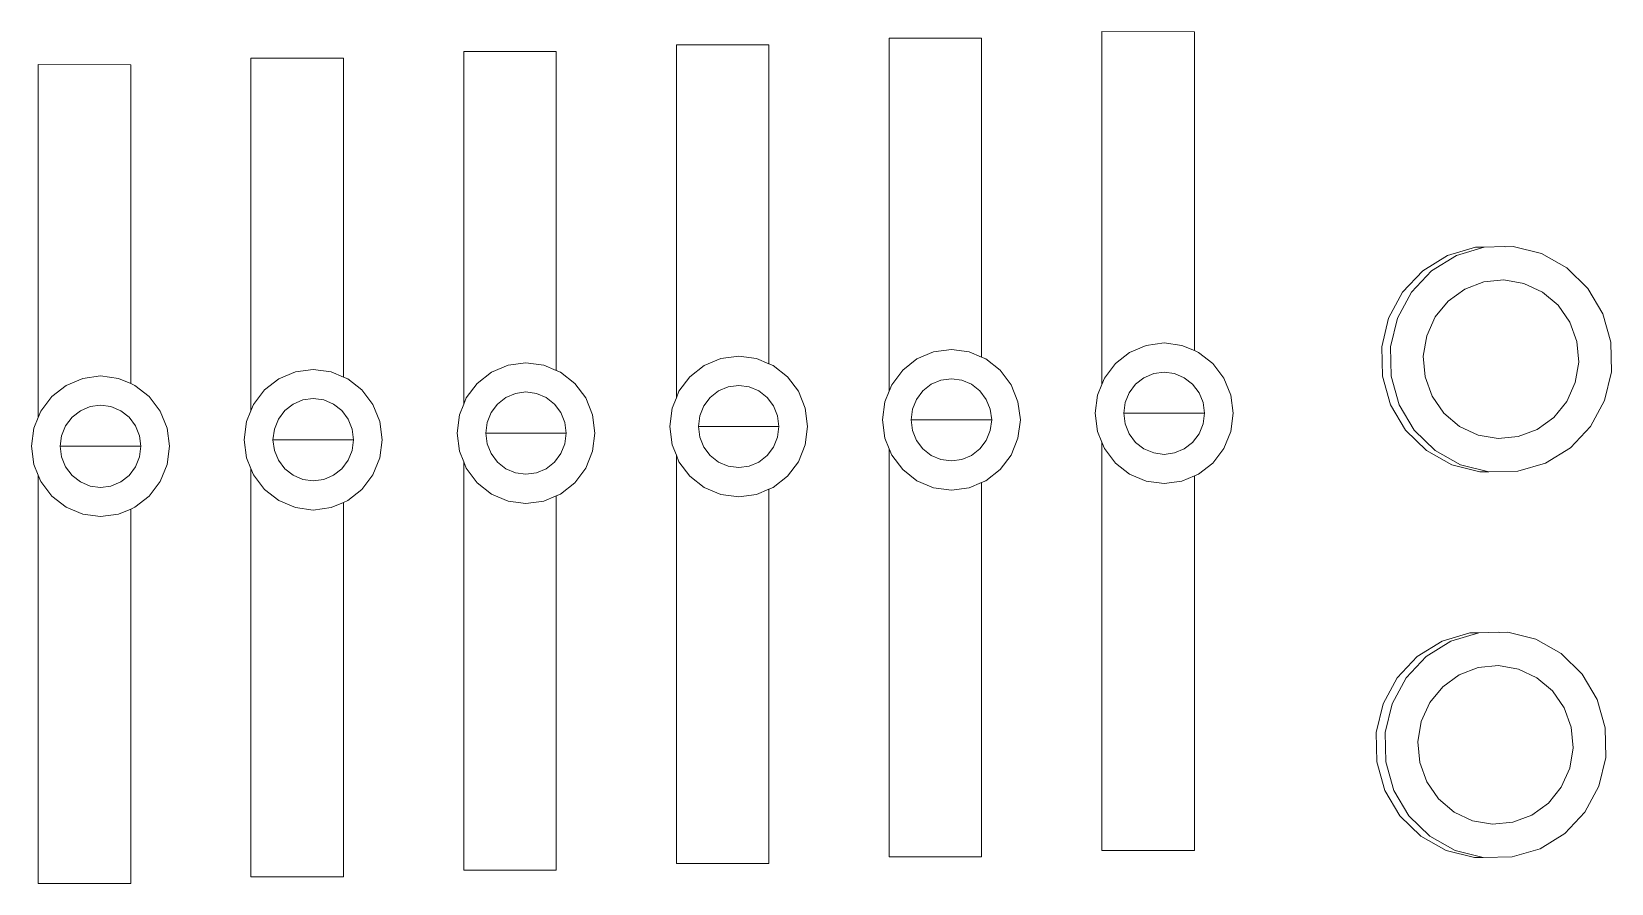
# Model space of a CAD drawing. Header units: millimetres. Extents: x 1448174 to 1599581, y -224422 to -106989.
# Drawn here: x 1467251.7 to 1467376.6, y -127031.2 to -126963.9 of the extents above; entities that cross this region are included whole.
import ezdxf

# ---------------------------------------------------------------- set-up
doc = ezdxf.new("R2010")
doc.units = ezdxf.units.MM
doc.header["$LTSCALE"] = 600
doc.header["$MEASUREMENT"] = 0
doc.layers.add('furniture', color=30, linetype='Continuous', lineweight=9)

msp = doc.modelspace()

# ---------------------------------------------------------------- linework, layer by layer
at = {"layer": 'furniture'}
for p, q in [((1467336.3018, -126991.7579), (1467336.3018, -126963.8803)), ((1467336.3018, -126963.8803), (1467343.6164, -126963.8858)), ((1467343.6164, -126989.0815), (1467343.6164, -126963.8858)), ((1467285.8497, -126965.4459), (1467293.1644, -126965.4514)), ((1467285.8497, -126993.3235), (1467285.8497, -126965.4459)), ((1467293.1644, -126990.6471), (1467293.1644, -126965.4514)), ((1467302.6671, -126992.8017), (1467302.6671, -126964.924)), ((1467302.6671, -126964.924), (1467309.9817, -126964.9295)), ((1467309.9817, -126990.1252), (1467309.9817, -126964.9295)), ((1467319.4844, -126964.4021), (1467326.7991, -126964.4077)), ((1467319.4844, -126992.2798), (1467319.4844, -126964.4021)), ((1467326.7991, -126989.6034), (1467326.7991, -126964.4077)), ((1467252.2151, -126994.3673), (1467252.2151, -126966.4896)), ((1467252.2151, -126966.4896), (1467259.5297, -126966.4952)), ((1467259.5297, -126991.6908), (1467259.5297, -126966.4952)), ((1467269.0324, -126965.9678), (1467276.347, -126965.9733)), ((1467269.0324, -126993.8454), (1467269.0324, -126965.9678)), ((1467276.347, -126991.169), (1467276.347, -126965.9733)), ((1467363.629, -126981.5632), (1467361.668, -126982.7736)), ((1467364.3315, -126981.5632), (1467362.3704, -126982.7736)), ((1467365.8304, -126980.9118), (1467363.629, -126981.5632)), ((1467366.5329, -126980.9118), (1467364.3315, -126981.5632)), ((1467366.5329, -126980.9118), (1467365.8304, -126980.9118)), ((1467368.1222, -126980.8635), (1467366.5329, -126980.9118)), ((1467368.1765, -126980.8772), (1467368.1222, -126980.8635)), ((1467368.8246, -126980.8635), (1467368.1765, -126980.8772)), ((1467371.0505, -126981.4219), (1467368.8246, -126980.8635)), ((1467373.0589, -126982.5487), (1467371.0505, -126981.4219)), ((1467360.0809, -126984.4603), (1467361.668, -126982.7736)), ((1467362.3704, -126982.7736), (1467360.7833, -126984.4603)), ((1467374.7128, -126984.1671), (1467373.0589, -126982.5487)), ((1467364.9908, -126984.2195), (1467363.6814, -126985.1653)), ((1467366.4956, -126983.6515), (1467364.9908, -126984.2195)), ((1467368.0933, -126983.5001), (1467366.4956, -126983.6515)), ((1467369.675, -126983.7756), (1467368.0933, -126983.5001)), ((1467371.1328, -126984.4591), (1467369.675, -126983.7756)), ((1467375.8996, -126986.167), (1467374.7128, -126984.1671)), ((1467358.976, -126986.5084), (1467360.0809, -126984.4603)), ((1467360.7833, -126984.4603), (1467359.6784, -126986.5084)), ((1467363.6814, -126985.1653), (1467362.6567, -126986.4244)), ((1467372.3676, -126985.5041), (1467371.1328, -126984.4591)), ((1467373.295, -126986.8395), (1467372.3676, -126985.5041)), ((1467358.4285, -126988.7784), (1467358.976, -126986.5084)), ((1467359.6784, -126986.5084), (1467359.131, -126988.7784)), ((1467362.6567, -126986.4244), (1467361.9864, -126987.9111)), ((1467376.5384, -126988.412), (1467375.8996, -126986.167)), ((1467361.9864, -126987.9111), (1467361.7163, -126989.5241)), ((1467373.8519, -126988.3741), (1467373.295, -126986.8395)), ((1467322.9972, -126989.1891), (1467321.6828, -126989.7443)), ((1467324.4078, -126988.9997), (1467322.9972, -126989.1891)), ((1467325.8183, -126989.1891), (1467324.4078, -126988.9997)), ((1467326.7991, -126989.6034), (1467325.8183, -126989.1891)), ((1467338.5002, -126989.2224), (1467337.3714, -126990.1057)), ((1467339.8146, -126988.6672), (1467338.5002, -126989.2224)), ((1467341.2251, -126988.4778), (1467339.8146, -126988.6672)), ((1467342.6356, -126988.6672), (1467341.2251, -126988.4778)), ((1467343.6164, -126989.0815), (1467342.6356, -126988.6672)), ((1467343.95, -126989.2224), (1467343.6164, -126989.0815)), ((1467345.0788, -126990.1057), (1467343.95, -126989.2224)), ((1467358.4758, -126991.1155), (1467358.4285, -126988.7784)), ((1467359.131, -126988.7784), (1467359.1783, -126991.1155)), ((1467374.0004, -126990.0034), (1467373.8519, -126988.3741)), ((1467376.5857, -126990.7492), (1467376.5384, -126988.412)), ((1467289.3625, -126990.2328), (1467288.0481, -126990.788)), ((1467290.7731, -126990.0434), (1467289.3625, -126990.2328)), ((1467292.1836, -126990.2328), (1467290.7731, -126990.0434)), ((1467293.1644, -126990.6471), (1467292.1836, -126990.2328)), ((1467304.8655, -126990.2662), (1467303.7368, -126991.1494)), ((1467306.1799, -126989.7109), (1467304.8655, -126990.2662)), ((1467307.5904, -126989.5216), (1467306.1799, -126989.7109)), ((1467309.0009, -126989.7109), (1467307.5904, -126989.5216)), ((1467309.9817, -126990.1252), (1467309.0009, -126989.7109)), ((1467310.3154, -126990.2662), (1467309.9817, -126990.1252)), ((1467311.4441, -126991.1494), (1467310.3154, -126990.2662)), ((1467321.6828, -126989.7443), (1467320.5541, -126990.6275)), ((1467327.1327, -126989.7443), (1467326.7991, -126989.6034)), ((1467328.2614, -126990.6275), (1467327.1327, -126989.7443)), ((1467337.3714, -126990.1057), (1467336.5054, -126991.2567)), ((1467345.9448, -126991.2567), (1467345.0788, -126990.1057)), ((1467361.7163, -126989.5241), (1467361.8648, -126991.1534)), ((1467373.7302, -126991.6164), (1467374.0004, -126990.0034)), ((1467255.7278, -126991.2766), (1467254.4134, -126991.8318)), ((1467257.1384, -126991.0872), (1467255.7278, -126991.2766)), ((1467258.5489, -126991.2766), (1467257.1384, -126991.0872)), ((1467259.5297, -126991.6908), (1467258.5489, -126991.2766)), ((1467259.8633, -126991.8318), (1467259.5297, -126991.6908)), ((1467271.2308, -126991.3099), (1467270.1021, -126992.1931)), ((1467272.5452, -126990.7547), (1467271.2308, -126991.3099)), ((1467273.9557, -126990.5653), (1467272.5452, -126990.7547)), ((1467275.3663, -126990.7547), (1467273.9557, -126990.5653)), ((1467276.347, -126991.169), (1467275.3663, -126990.7547)), ((1467276.6807, -126991.3099), (1467276.347, -126991.169)), ((1467277.8094, -126992.1931), (1467276.6807, -126991.3099)), ((1467286.9194, -126991.6713), (1467286.0533, -126992.8223)), ((1467288.0481, -126990.788), (1467286.9194, -126991.6713)), ((1467293.498, -126990.788), (1467293.1644, -126990.6471)), ((1467294.6267, -126991.6713), (1467293.498, -126990.788)), ((1467295.4928, -126992.8223), (1467294.6267, -126991.6713)), ((1467303.7368, -126991.1494), (1467302.8707, -126992.3005)), ((1467312.3101, -126992.3005), (1467311.4441, -126991.1494)), ((1467320.5541, -126990.6275), (1467319.688, -126991.7786)), ((1467322.8153, -126991.7446), (1467322.1556, -126992.2608)), ((1467323.5834, -126991.4201), (1467322.8153, -126991.7446)), ((1467324.4078, -126991.3094), (1467323.5834, -126991.4201)), ((1467325.2321, -126991.4201), (1467324.4078, -126991.3094)), ((1467326.0002, -126991.7446), (1467325.2321, -126991.4201)), ((1467326.6599, -126992.2608), (1467326.0002, -126991.7446)), ((1467329.1275, -126991.7786), (1467328.2614, -126990.6275)), ((1467336.3018, -126991.7579), (1467335.9609, -126992.5972)), ((1467336.5054, -126991.2567), (1467336.3018, -126991.7579)), ((1467338.973, -126991.7389), (1467338.4668, -126992.4116)), ((1467339.6326, -126991.2227), (1467338.973, -126991.7389)), ((1467340.4008, -126990.8982), (1467339.6326, -126991.2227)), ((1467341.2251, -126990.7876), (1467340.4008, -126990.8982)), ((1467342.0494, -126990.8982), (1467341.2251, -126990.7876)), ((1467342.8176, -126991.2227), (1467342.0494, -126990.8982)), ((1467343.4772, -126991.7389), (1467342.8176, -126991.2227)), ((1467343.9834, -126992.4116), (1467343.4772, -126991.7389)), ((1467346.4893, -126992.5972), (1467345.9448, -126991.2567)), ((1467359.1146, -126993.3605), (1467358.4758, -126991.1155)), ((1467359.1783, -126991.1155), (1467359.8171, -126993.3605)), ((1467361.8648, -126991.1534), (1467362.4217, -126992.6881)), ((1467373.06, -126993.1031), (1467373.7302, -126991.6164)), ((1467376.0383, -126993.0191), (1467376.5857, -126990.7492)), ((1467253.2847, -126992.715), (1467252.4186, -126993.8661)), ((1467254.4134, -126991.8318), (1467253.2847, -126992.715)), ((1467260.992, -126992.715), (1467259.8633, -126991.8318)), ((1467261.8581, -126993.8661), (1467260.992, -126992.715)), ((1467270.1021, -126992.1931), (1467269.236, -126993.3442)), ((1467273.1314, -126992.9857), (1467272.3632, -126993.3102)), ((1467273.9557, -126992.8751), (1467273.1314, -126992.9857)), ((1467274.78, -126992.9857), (1467273.9557, -126992.8751)), ((1467275.5482, -126993.3102), (1467274.78, -126992.9857)), ((1467278.6755, -126993.3442), (1467277.8094, -126992.1931)), ((1467286.0533, -126992.8223), (1467285.8497, -126993.3235)), ((1467289.1806, -126992.7883), (1467288.5209, -126993.3045)), ((1467289.9487, -126992.4639), (1467289.1806, -126992.7883)), ((1467290.7731, -126992.3532), (1467289.9487, -126992.4639)), ((1467291.5974, -126992.4639), (1467290.7731, -126992.3532)), ((1467292.3656, -126992.7883), (1467291.5974, -126992.4639)), ((1467293.0252, -126993.3045), (1467292.3656, -126992.7883)), ((1467296.0372, -126994.1628), (1467295.4928, -126992.8223)), ((1467302.6671, -126992.8017), (1467302.3262, -126993.6409)), ((1467302.8707, -126992.3005), (1467302.6671, -126992.8017)), ((1467305.3383, -126992.7826), (1467304.8321, -126993.4553)), ((1467305.9979, -126992.2665), (1467305.3383, -126992.7826)), ((1467306.7661, -126991.942), (1467305.9979, -126992.2665)), ((1467307.5904, -126991.8313), (1467306.7661, -126991.942)), ((1467308.4147, -126991.942), (1467307.5904, -126991.8313)), ((1467309.1829, -126992.2665), (1467308.4147, -126991.942)), ((1467309.8425, -126992.7826), (1467309.1829, -126992.2665)), ((1467310.3487, -126993.4553), (1467309.8425, -126992.7826)), ((1467312.8546, -126993.6409), (1467312.3101, -126992.3005)), ((1467319.4844, -126992.2798), (1467319.1436, -126993.119)), ((1467319.688, -126991.7786), (1467319.4844, -126992.2798)), ((1467321.6495, -126992.9335), (1467321.3313, -126993.7168)), ((1467322.1556, -126992.2608), (1467321.6495, -126992.9335)), ((1467327.166, -126992.9335), (1467326.6599, -126992.2608)), ((1467327.4842, -126993.7168), (1467327.166, -126992.9335)), ((1467329.6719, -126993.119), (1467329.1275, -126991.7786)), ((1467335.9609, -126992.5972), (1467335.7752, -126994.0356)), ((1467338.4668, -126992.4116), (1467338.1486, -126993.195)), ((1467344.3016, -126993.195), (1467343.9834, -126992.4116)), ((1467346.675, -126994.0356), (1467346.4893, -126992.5972)), ((1467362.4217, -126992.6881), (1467363.3491, -126994.0234)), ((1467374.9333, -126995.0673), (1467376.0383, -126993.0191)), ((1467252.4186, -126993.8661), (1467252.2151, -126994.3673)), ((1467255.5459, -126993.8321), (1467254.8862, -126994.3483)), ((1467256.314, -126993.5076), (1467255.5459, -126993.8321)), ((1467257.1384, -126993.3969), (1467256.314, -126993.5076)), ((1467257.9627, -126993.5076), (1467257.1384, -126993.3969)), ((1467258.7309, -126993.8321), (1467257.9627, -126993.5076)), ((1467259.3905, -126994.3483), (1467258.7309, -126993.8321)), ((1467262.4026, -126995.2065), (1467261.8581, -126993.8661)), ((1467269.0324, -126993.8454), (1467268.6915, -126994.6846)), ((1467269.236, -126993.3442), (1467269.0324, -126993.8454)), ((1467271.7036, -126993.8264), (1467271.1974, -126994.4991)), ((1467272.3632, -126993.3102), (1467271.7036, -126993.8264)), ((1467276.2078, -126993.8264), (1467275.5482, -126993.3102)), ((1467276.714, -126994.4991), (1467276.2078, -126993.8264)), ((1467279.2199, -126994.6846), (1467278.6755, -126993.3442)), ((1467285.5089, -126994.1628), (1467285.3232, -126995.6012)), ((1467285.8497, -126993.3235), (1467285.5089, -126994.1628)), ((1467288.0148, -126993.9772), (1467287.6966, -126994.7606)), ((1467288.5209, -126993.3045), (1467288.0148, -126993.9772)), ((1467293.5313, -126993.9772), (1467293.0252, -126993.3045)), ((1467293.8495, -126994.7606), (1467293.5313, -126993.9772)), ((1467296.2229, -126995.6012), (1467296.0372, -126994.1628)), ((1467302.3262, -126993.6409), (1467302.1405, -126995.0794)), ((1467304.514, -126994.2387), (1467304.4054, -126995.0794)), ((1467304.8321, -126993.4553), (1467304.514, -126994.2387)), ((1467310.6669, -126994.2387), (1467310.3487, -126993.4553)), ((1467310.7754, -126995.0794), (1467310.6669, -126994.2387)), ((1467313.0403, -126995.0794), (1467312.8546, -126993.6409)), ((1467319.1436, -126993.119), (1467318.9579, -126994.5575)), ((1467321.3313, -126993.7168), (1467321.2228, -126994.5575)), ((1467327.5927, -126994.5575), (1467327.4842, -126993.7168)), ((1467329.8576, -126994.5575), (1467329.6719, -126993.119)), ((1467335.7752, -126994.0356), (1467335.9609, -126995.4741)), ((1467338.1486, -126993.195), (1467338.0401, -126994.0356)), ((1467338.0401, -126994.0356), (1467338.1486, -126994.8763)), ((1467338.0401, -126994.0356), (1467344.4101, -126994.0356)), ((1467344.4101, -126994.0356), (1467344.3016, -126993.195)), ((1467344.3016, -126994.8763), (1467344.4101, -126994.0356)), ((1467346.4893, -126995.4741), (1467346.675, -126994.0356)), ((1467360.3014, -126995.3604), (1467359.1146, -126993.3605)), ((1467359.8171, -126993.3605), (1467361.0039, -126995.3604)), ((1467363.3491, -126994.0234), (1467364.5838, -126995.0684)), ((1467372.0352, -126994.3623), (1467373.06, -126993.1031)), ((1467251.8742, -126995.2065), (1467251.6885, -126996.645)), ((1467252.2151, -126994.3673), (1467251.8742, -126995.2065)), ((1467254.3801, -126995.021), (1467254.0619, -126995.8043)), ((1467254.8862, -126994.3483), (1467254.3801, -126995.021)), ((1467259.8966, -126995.021), (1467259.3905, -126994.3483)), ((1467260.2148, -126995.8043), (1467259.8966, -126995.021)), ((1467262.5883, -126996.645), (1467262.4026, -126995.2065)), ((1467268.6915, -126994.6846), (1467268.5058, -126996.1231)), ((1467270.8793, -126995.2825), (1467270.7707, -126996.1231)), ((1467271.1974, -126994.4991), (1467270.8793, -126995.2825)), ((1467277.0322, -126995.2825), (1467276.714, -126994.4991)), ((1467277.1407, -126996.1231), (1467277.0322, -126995.2825)), ((1467279.4056, -126996.1231), (1467279.2199, -126994.6846)), ((1467287.6966, -126994.7606), (1467287.5881, -126995.6012)), ((1467293.958, -126995.6012), (1467293.8495, -126994.7606)), ((1467302.1405, -126995.0794), (1467302.3262, -126996.5178)), ((1467304.4054, -126995.0794), (1467304.514, -126995.92)), ((1467304.4054, -126995.0794), (1467310.7754, -126995.0794)), ((1467310.6669, -126995.92), (1467310.7754, -126995.0794)), ((1467312.8546, -126996.5178), (1467313.0403, -126995.0794)), ((1467318.9579, -126994.5575), (1467319.1436, -126995.996)), ((1467321.2228, -126994.5575), (1467321.3313, -126995.3982)), ((1467321.2228, -126994.5575), (1467327.5927, -126994.5575)), ((1467321.3313, -126995.3982), (1467321.6495, -126996.1815)), ((1467327.166, -126996.1815), (1467327.4842, -126995.3982)), ((1467327.4842, -126995.3982), (1467327.5927, -126994.5575)), ((1467329.6719, -126995.996), (1467329.8576, -126994.5575)), ((1467335.9609, -126995.4741), (1467336.3018, -126996.3133)), ((1467338.1486, -126994.8763), (1467338.4668, -126995.6596)), ((1467343.9834, -126995.6596), (1467344.3016, -126994.8763)), ((1467345.9448, -126996.8145), (1467346.4893, -126995.4741)), ((1467361.9554, -126996.9789), (1467360.3014, -126995.3604)), ((1467361.0039, -126995.3604), (1467362.6578, -126996.9789)), ((1467364.5838, -126995.0684), (1467366.0417, -126995.752)), ((1467369.221, -126995.876), (1467370.7259, -126995.3081)), ((1467370.7259, -126995.3081), (1467372.0352, -126994.3623)), ((1467373.3463, -126996.754), (1467374.9333, -126995.0673)), ((1467251.6885, -126996.645), (1467251.8742, -126998.0835)), ((1467254.0619, -126995.8043), (1467253.9534, -126996.645)), ((1467253.9534, -126996.645), (1467254.0619, -126997.4856)), ((1467253.9534, -126996.645), (1467260.3233, -126996.645)), ((1467260.3233, -126996.645), (1467260.2148, -126995.8043)), ((1467260.2148, -126997.4856), (1467260.3233, -126996.645)), ((1467262.4026, -126998.0835), (1467262.5883, -126996.645)), ((1467268.5058, -126996.1231), (1467268.6915, -126997.5616)), ((1467270.7707, -126996.1231), (1467270.8793, -126996.9638)), ((1467270.7707, -126996.1231), (1467277.1407, -126996.1231)), ((1467277.0322, -126996.9638), (1467277.1407, -126996.1231)), ((1467279.2199, -126997.5616), (1467279.4056, -126996.1231)), ((1467285.3232, -126995.6012), (1467285.5089, -126997.0397)), ((1467287.5881, -126995.6012), (1467287.6966, -126996.4419)), ((1467287.5881, -126995.6012), (1467293.958, -126995.6012)), ((1467287.6966, -126996.4419), (1467288.0148, -126997.2253)), ((1467293.5313, -126997.2253), (1467293.8495, -126996.4419)), ((1467293.8495, -126996.4419), (1467293.958, -126995.6012)), ((1467296.0372, -126997.0397), (1467296.2229, -126995.6012)), ((1467302.3262, -126996.5178), (1467302.6671, -126997.3571)), ((1467304.514, -126995.92), (1467304.8321, -126996.7034)), ((1467304.8321, -126996.7034), (1467305.3383, -126997.3761)), ((1467309.8425, -126997.3761), (1467310.3487, -126996.7034)), ((1467310.3487, -126996.7034), (1467310.6669, -126995.92)), ((1467312.3101, -126997.8583), (1467312.8546, -126996.5178)), ((1467319.1436, -126995.996), (1467319.4844, -126996.8352)), ((1467321.6495, -126996.1815), (1467322.1556, -126996.8542)), ((1467326.6599, -126996.8542), (1467327.166, -126996.1815)), ((1467329.1275, -126997.3364), (1467329.6719, -126995.996)), ((1467336.3018, -127028.5685), (1467336.3018, -126996.3133)), ((1467336.3018, -126996.3133), (1467336.5054, -126996.8145)), ((1467338.4668, -126995.6596), (1467338.973, -126996.3323)), ((1467338.973, -126996.3323), (1467339.6326, -126996.8485)), ((1467342.8176, -126996.8485), (1467343.4772, -126996.3323)), ((1467343.4772, -126996.3323), (1467343.9834, -126995.6596)), ((1467366.0417, -126995.752), (1467367.6234, -126996.0274)), ((1467367.6234, -126996.0274), (1467369.221, -126995.876)), ((1467371.3852, -126997.9643), (1467373.3463, -126996.754)), ((1467254.0619, -126997.4856), (1467254.3801, -126998.269)), ((1467259.8966, -126998.269), (1467260.2148, -126997.4856)), ((1467268.6915, -126997.5616), (1467269.0324, -126998.4008)), ((1467270.8793, -126996.9638), (1467271.1974, -126997.7471)), ((1467271.1974, -126997.7471), (1467271.7036, -126998.4198)), ((1467276.2078, -126998.4198), (1467276.714, -126997.7471)), ((1467276.714, -126997.7471), (1467277.0322, -126996.9638)), ((1467278.6755, -126998.902), (1467279.2199, -126997.5616)), ((1467285.5089, -126997.0397), (1467285.8497, -126997.8789)), ((1467285.8497, -127030.1341), (1467285.8497, -126997.8789)), ((1467285.8497, -126997.8789), (1467286.0533, -126998.3802)), ((1467288.0148, -126997.2253), (1467288.5209, -126997.898)), ((1467288.5209, -126997.898), (1467289.1806, -126998.4141)), ((1467292.3656, -126998.4141), (1467293.0252, -126997.898)), ((1467293.0252, -126997.898), (1467293.5313, -126997.2253)), ((1467295.4928, -126998.3802), (1467296.0372, -126997.0397)), ((1467302.6671, -127029.6122), (1467302.6671, -126997.3571)), ((1467302.6671, -126997.3571), (1467302.8707, -126997.8583)), ((1467302.8707, -126997.8583), (1467303.7368, -126999.0093)), ((1467305.3383, -126997.3761), (1467305.9979, -126997.8923)), ((1467305.9979, -126997.8923), (1467306.7661, -126998.2167)), ((1467308.4147, -126998.2167), (1467309.1829, -126997.8923)), ((1467309.1829, -126997.8923), (1467309.8425, -126997.3761)), ((1467311.4441, -126999.0093), (1467312.3101, -126997.8583)), ((1467319.4844, -127029.0904), (1467319.4844, -126996.8352)), ((1467319.4844, -126996.8352), (1467319.688, -126997.3364)), ((1467319.688, -126997.3364), (1467320.5541, -126998.4875)), ((1467322.1556, -126996.8542), (1467322.8153, -126997.3704)), ((1467322.8153, -126997.3704), (1467323.5834, -126997.6949)), ((1467323.5834, -126997.6949), (1467324.4078, -126997.8055)), ((1467324.4078, -126997.8055), (1467325.2321, -126997.6949)), ((1467325.2321, -126997.6949), (1467326.0002, -126997.3704)), ((1467326.0002, -126997.3704), (1467326.6599, -126996.8542)), ((1467328.2614, -126998.4875), (1467329.1275, -126997.3364)), ((1467336.5054, -126996.8145), (1467337.3714, -126997.9656)), ((1467337.3714, -126997.9656), (1467338.5002, -126998.8488)), ((1467339.6326, -126996.8485), (1467340.4008, -126997.173)), ((1467340.4008, -126997.173), (1467341.2251, -126997.2837)), ((1467341.2251, -126997.2837), (1467342.0494, -126997.173)), ((1467342.0494, -126997.173), (1467342.8176, -126996.8485)), ((1467343.95, -126998.8488), (1467345.0788, -126997.9656)), ((1467345.0788, -126997.9656), (1467345.9448, -126996.8145)), ((1467363.9637, -126998.1057), (1467361.9554, -126996.9789)), ((1467362.6578, -126996.9789), (1467364.6662, -126998.1057)), ((1467369.1838, -126998.6158), (1467371.3852, -126997.9643)), ((1467251.8742, -126998.0835), (1467252.2151, -126998.9227)), ((1467252.2151, -127031.1778), (1467252.2151, -126998.9227)), ((1467252.2151, -126998.9227), (1467252.4186, -126999.4239)), ((1467254.3801, -126998.269), (1467254.8862, -126998.9417)), ((1467254.8862, -126998.9417), (1467255.5459, -126999.4579)), ((1467258.7309, -126999.4579), (1467259.3905, -126998.9417)), ((1467259.3905, -126998.9417), (1467259.8966, -126998.269)), ((1467261.8581, -126999.4239), (1467262.4026, -126998.0835)), ((1467269.0324, -127030.656), (1467269.0324, -126998.4008)), ((1467269.0324, -126998.4008), (1467269.236, -126998.902)), ((1467269.236, -126998.902), (1467270.1021, -127000.0531)), ((1467271.7036, -126998.4198), (1467272.3632, -126998.936)), ((1467272.3632, -126998.936), (1467273.1314, -126999.2605)), ((1467273.1314, -126999.2605), (1467273.9557, -126999.3712)), ((1467273.9557, -126999.3712), (1467274.78, -126999.2605)), ((1467274.78, -126999.2605), (1467275.5482, -126998.936)), ((1467275.5482, -126998.936), (1467276.2078, -126998.4198)), ((1467277.8094, -127000.0531), (1467278.6755, -126998.902)), ((1467286.0533, -126998.3802), (1467286.9194, -126999.5312)), ((1467289.1806, -126998.4141), (1467289.9487, -126998.7386)), ((1467289.9487, -126998.7386), (1467290.7731, -126998.8493)), ((1467290.7731, -126998.8493), (1467291.5974, -126998.7386)), ((1467291.5974, -126998.7386), (1467292.3656, -126998.4141)), ((1467294.6267, -126999.5312), (1467295.4928, -126998.3802)), ((1467303.7368, -126999.0093), (1467304.8655, -126999.8926)), ((1467306.7661, -126998.2167), (1467307.5904, -126998.3274)), ((1467307.5904, -126998.3274), (1467308.4147, -126998.2167)), ((1467310.3154, -126999.8926), (1467311.4441, -126999.0093)), ((1467320.5541, -126998.4875), (1467321.6828, -126999.3707)), ((1467327.1327, -126999.3707), (1467328.2614, -126998.4875)), ((1467338.5002, -126998.8488), (1467339.8146, -126999.4041)), ((1467342.6356, -126999.4041), (1467343.6164, -126998.9898)), ((1467343.6164, -126998.9898), (1467343.95, -126998.8488)), ((1467343.6164, -127028.5685), (1467343.6164, -126998.9898)), ((1467366.1896, -126998.664), (1467363.9637, -126998.1057)), ((1467364.6662, -126998.1057), (1467366.8921, -126998.664)), ((1467366.1896, -126998.664), (1467366.8921, -126998.664)), ((1467366.8921, -126998.664), (1467369.1838, -126998.6158)), ((1467252.4186, -126999.4239), (1467253.2847, -127000.575)), ((1467255.5459, -126999.4579), (1467256.314, -126999.7824)), ((1467256.314, -126999.7824), (1467257.1384, -126999.893)), ((1467257.1384, -126999.893), (1467257.9627, -126999.7824)), ((1467257.9627, -126999.7824), (1467258.7309, -126999.4579)), ((1467260.992, -127000.575), (1467261.8581, -126999.4239)), ((1467270.1021, -127000.0531), (1467271.2308, -127000.9363)), ((1467276.6807, -127000.9363), (1467277.8094, -127000.0531)), ((1467286.9194, -126999.5312), (1467288.0481, -127000.4145)), ((1467288.0481, -127000.4145), (1467289.3625, -127000.9697)), ((1467293.1644, -127000.5554), (1467293.498, -127000.4145)), ((1467293.498, -127000.4145), (1467294.6267, -126999.5312)), ((1467304.8655, -126999.8926), (1467306.1799, -127000.4478)), ((1467306.1799, -127000.4478), (1467307.5904, -127000.6372)), ((1467307.5904, -127000.6372), (1467309.0009, -127000.4478)), ((1467309.0009, -127000.4478), (1467309.9817, -127000.0335)), ((1467309.9817, -127000.0335), (1467310.3154, -126999.8926)), ((1467309.9817, -127029.6122), (1467309.9817, -127000.0335)), ((1467321.6828, -126999.3707), (1467322.9972, -126999.9259)), ((1467322.9972, -126999.9259), (1467324.4078, -127000.1153)), ((1467324.4078, -127000.1153), (1467325.8183, -126999.9259)), ((1467325.8183, -126999.9259), (1467326.7991, -126999.5116)), ((1467326.7991, -126999.5116), (1467327.1327, -126999.3707)), ((1467326.7991, -127029.0904), (1467326.7991, -126999.5116)), ((1467339.8146, -126999.4041), (1467341.2251, -126999.5934)), ((1467341.2251, -126999.5934), (1467342.6356, -126999.4041)), ((1467253.2847, -127000.575), (1467254.4134, -127001.4582)), ((1467254.4134, -127001.4582), (1467255.7278, -127002.0134)), ((1467258.5489, -127002.0134), (1467259.5297, -127001.5991)), ((1467259.5297, -127001.5991), (1467259.8633, -127001.4582)), ((1467259.5297, -127031.1778), (1467259.5297, -127001.5991)), ((1467259.8633, -127001.4582), (1467260.992, -127000.575)), ((1467271.2308, -127000.9363), (1467272.5452, -127001.4916)), ((1467272.5452, -127001.4916), (1467273.9557, -127001.6809)), ((1467273.9557, -127001.6809), (1467275.3663, -127001.4916)), ((1467275.3663, -127001.4916), (1467276.347, -127001.0773)), ((1467276.347, -127001.0773), (1467276.6807, -127000.9363)), ((1467276.347, -127030.656), (1467276.347, -127001.0773)), ((1467289.3625, -127000.9697), (1467290.7731, -127001.1591)), ((1467290.7731, -127001.1591), (1467292.1836, -127000.9697)), ((1467292.1836, -127000.9697), (1467293.1644, -127000.5554)), ((1467293.1644, -127030.1341), (1467293.1644, -127000.5554)), ((1467255.7278, -127002.0134), (1467257.1384, -127002.2028)), ((1467257.1384, -127002.2028), (1467258.5489, -127002.0134)), ((1467365.3953, -127011.3828), (1467363.1939, -127012.0343)), ((1467366.0977, -127011.3828), (1467363.8963, -127012.0343)), ((1467366.0977, -127011.3828), (1467365.3953, -127011.3828)), ((1467367.687, -127011.3346), (1467366.0977, -127011.3828)), ((1467367.7414, -127011.3482), (1467367.687, -127011.3346)), ((1467368.3895, -127011.3346), (1467367.7414, -127011.3482)), ((1467370.6154, -127011.8929), (1467368.3895, -127011.3346)), ((1467363.1939, -127012.0343), (1467361.2328, -127013.2446)), ((1467363.8963, -127012.0343), (1467361.9353, -127013.2446)), ((1467372.6237, -127013.0197), (1467370.6154, -127011.8929)), ((1467359.6458, -127014.9313), (1467361.2328, -127013.2446)), ((1467361.9353, -127013.2446), (1467360.3482, -127014.9313)), ((1467366.0605, -127014.1225), (1467364.5557, -127014.6905)), ((1467367.6582, -127013.9711), (1467366.0605, -127014.1225)), ((1467369.2399, -127014.2466), (1467367.6582, -127013.9711)), ((1467370.6977, -127014.9301), (1467369.2399, -127014.2466)), ((1467374.2777, -127014.6382), (1467372.6237, -127013.0197)), ((1467358.5408, -127016.9794), (1467359.6458, -127014.9313)), ((1467360.3482, -127014.9313), (1467359.2433, -127016.9794)), ((1467364.5557, -127014.6905), (1467363.2463, -127015.6363)), ((1467371.9324, -127015.9752), (1467370.6977, -127014.9301)), ((1467375.4645, -127016.6381), (1467374.2777, -127014.6382)), ((1467363.2463, -127015.6363), (1467362.2216, -127016.8954)), ((1467372.8598, -127017.3105), (1467371.9324, -127015.9752)), ((1467376.1033, -127018.8831), (1467375.4645, -127016.6381)), ((1467357.9934, -127019.2494), (1467358.5408, -127016.9794)), ((1467359.2433, -127016.9794), (1467358.6958, -127019.2494)), ((1467362.2216, -127016.8954), (1467361.5513, -127018.3822)), ((1467373.4167, -127018.8451), (1467372.8598, -127017.3105)), ((1467361.5513, -127018.3822), (1467361.2812, -127019.9951)), ((1467373.5652, -127020.4744), (1467373.4167, -127018.8451)), ((1467376.1506, -127021.2202), (1467376.1033, -127018.8831)), ((1467358.0407, -127021.5865), (1467357.9934, -127019.2494)), ((1467358.6958, -127019.2494), (1467358.7431, -127021.5865)), ((1467361.2812, -127019.9951), (1467361.4297, -127021.6245)), ((1467373.2951, -127022.0874), (1467373.5652, -127020.4744)), ((1467358.6795, -127023.8315), (1467358.0407, -127021.5865)), ((1467358.7431, -127021.5865), (1467359.3819, -127023.8315)), ((1467361.4297, -127021.6245), (1467361.9866, -127023.1591)), ((1467375.6031, -127023.4902), (1467376.1506, -127021.2202)), ((1467372.6249, -127023.5741), (1467373.2951, -127022.0874)), ((1467359.8663, -127025.8314), (1467358.6795, -127023.8315)), ((1467359.3819, -127023.8315), (1467360.5688, -127025.8314)), ((1467361.9866, -127023.1591), (1467362.914, -127024.4944)), ((1467371.6001, -127024.8333), (1467372.6249, -127023.5741)), ((1467374.4982, -127025.5383), (1467375.6031, -127023.4902)), ((1467362.914, -127024.4944), (1467364.1487, -127025.5394)), ((1467370.2907, -127025.7791), (1467371.6001, -127024.8333)), ((1467361.5202, -127027.4499), (1467359.8663, -127025.8314)), ((1467360.5688, -127025.8314), (1467362.2227, -127027.4499)), ((1467364.1487, -127025.5394), (1467365.6066, -127026.223)), ((1467365.6066, -127026.223), (1467367.1882, -127026.4984)), ((1467367.1882, -127026.4984), (1467368.7859, -127026.347)), ((1467368.7859, -127026.347), (1467370.2907, -127025.7791)), ((1467372.9111, -127027.225), (1467374.4982, -127025.5383)), ((1467363.5286, -127028.5767), (1467361.5202, -127027.4499)), ((1467362.2227, -127027.4499), (1467364.2311, -127028.5767)), ((1467370.9501, -127028.4353), (1467372.9111, -127027.225)), ((1467326.7991, -127029.0904), (1467319.4844, -127029.0904)), ((1467343.6164, -127028.5685), (1467336.3018, -127028.5685)), ((1467365.7545, -127029.135), (1467363.5286, -127028.5767)), ((1467364.2311, -127028.5767), (1467366.4569, -127029.135)), ((1467365.7545, -127029.135), (1467366.4569, -127029.135)), ((1467366.4569, -127029.135), (1467368.7487, -127029.0868)), ((1467368.7487, -127029.0868), (1467370.9501, -127028.4353)), ((1467293.1644, -127030.1341), (1467285.8497, -127030.1341)), ((1467309.9817, -127029.6122), (1467302.6671, -127029.6122)), ((1467259.5297, -127031.1778), (1467252.2151, -127031.1778)), ((1467276.347, -127030.656), (1467269.0324, -127030.656))]:
    msp.add_line(p, q, dxfattribs=at)

doc.saveas('drawing.dxf')
